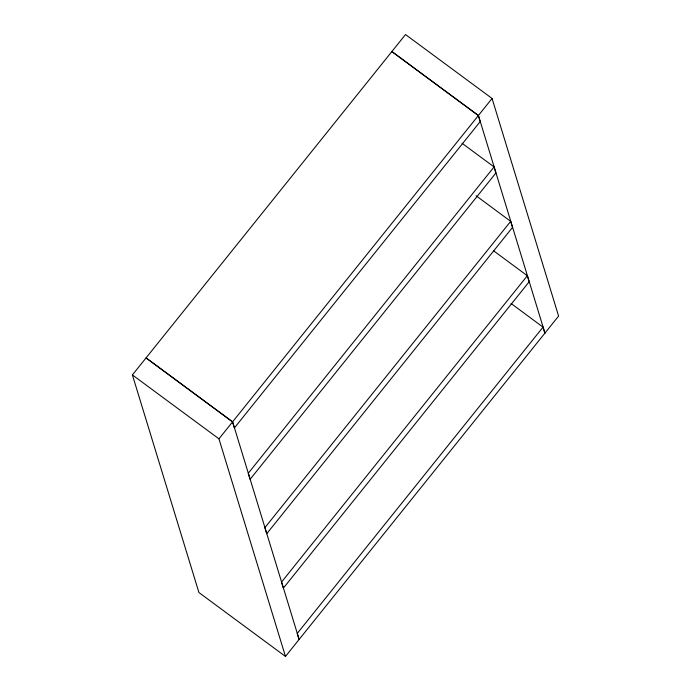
<?xml version="1.0" encoding="UTF-8"?>
<svg xmlns="http://www.w3.org/2000/svg" width="691" height="691" viewBox="0 0 691 691"><rect width="100%" height="100%" fill="white"/><g stroke="black" fill="none" stroke-linecap="round" stroke-linejoin="round"><path stroke-width="1.04" d="M132.396 374.928L405.522 34.55L492.07 98.459L558.604 316.072L285.478 656.45L198.93 592.541L132.396 374.928L218.952 438.837L285.478 656.45M218.952 438.837L492.07 98.459M494.056 166.937L248.25 473.283L250.09 479.329L495.905 172.983L494.056 166.937L462.054 143.262M510.684 221.345L264.878 527.691L266.726 533.728L512.532 227.391L510.684 221.345L476.09 195.752M527.319 275.744L281.513 582.09L283.362 588.136L529.168 281.79L527.319 275.744L493.59 250.79M511.029 303.453L543.031 327.128L297.216 633.474L299.065 639.512M544.949 333.088L478.414 115.475L391.866 51.566L478.345 115.561L480.193 121.607L234.387 427.945L232.539 421.899L146.051 357.912L232.608 421.821L299.134 639.434M543.031 327.128L544.879 333.174"/></g></svg>
